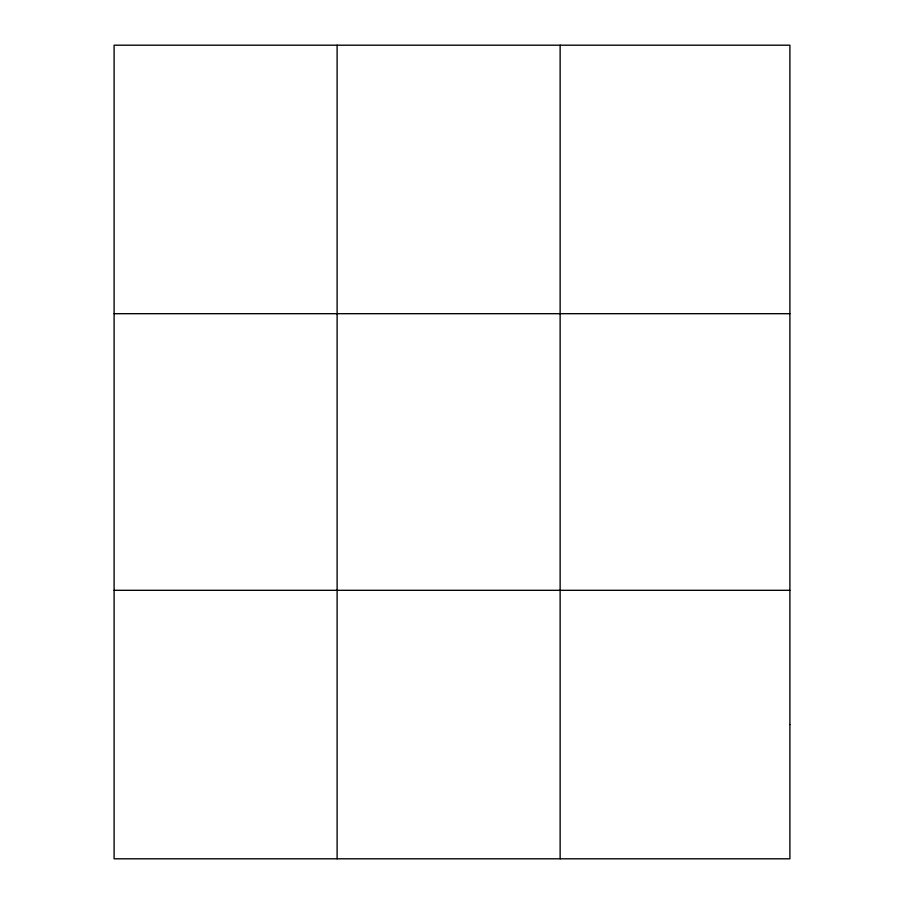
<?xml version="1.0" encoding="UTF-8"?>
<svg xmlns="http://www.w3.org/2000/svg" width="904" height="904" viewBox="0 0 904 904"><rect width="100%" height="100%" fill="white"/><g stroke="black" fill="none" stroke-linecap="round" stroke-linejoin="round"><path stroke-width="1.36" d="M337.113 45.2L337.113 858.8M560.13 45.2L560.13 858.8M114.107 313.688L789.893 313.688M114.107 590.312L789.893 590.312M789.893 724.556L789.893 858.8L114.107 858.8L114.107 45.2L789.893 45.2L789.893 724.556"/></g></svg>
